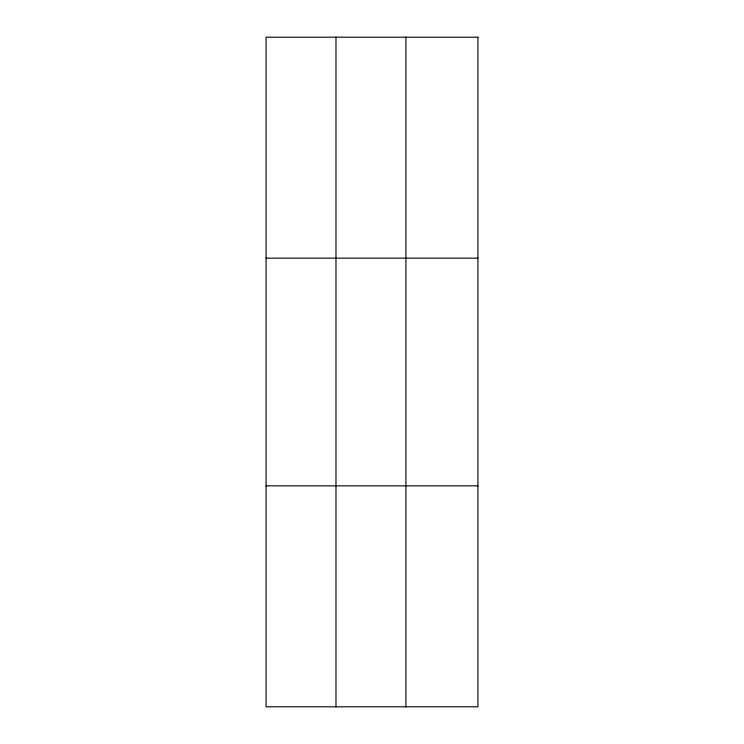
<?xml version="1.0" encoding="UTF-8"?>
<svg xmlns="http://www.w3.org/2000/svg" width="744" height="744" viewBox="0 0 744 744"><rect width="100%" height="100%" fill="white"/><g stroke="black" fill="none" stroke-linecap="round" stroke-linejoin="round"><path stroke-width="1.12" d="M335.981 37.2L335.981 706.8M405.899 37.2L405.899 706.8M266.073 258.168L477.927 258.168M266.073 485.832L477.927 485.832M477.927 37.2L477.927 706.8L266.073 706.8L266.073 37.2L477.927 37.2"/></g></svg>
